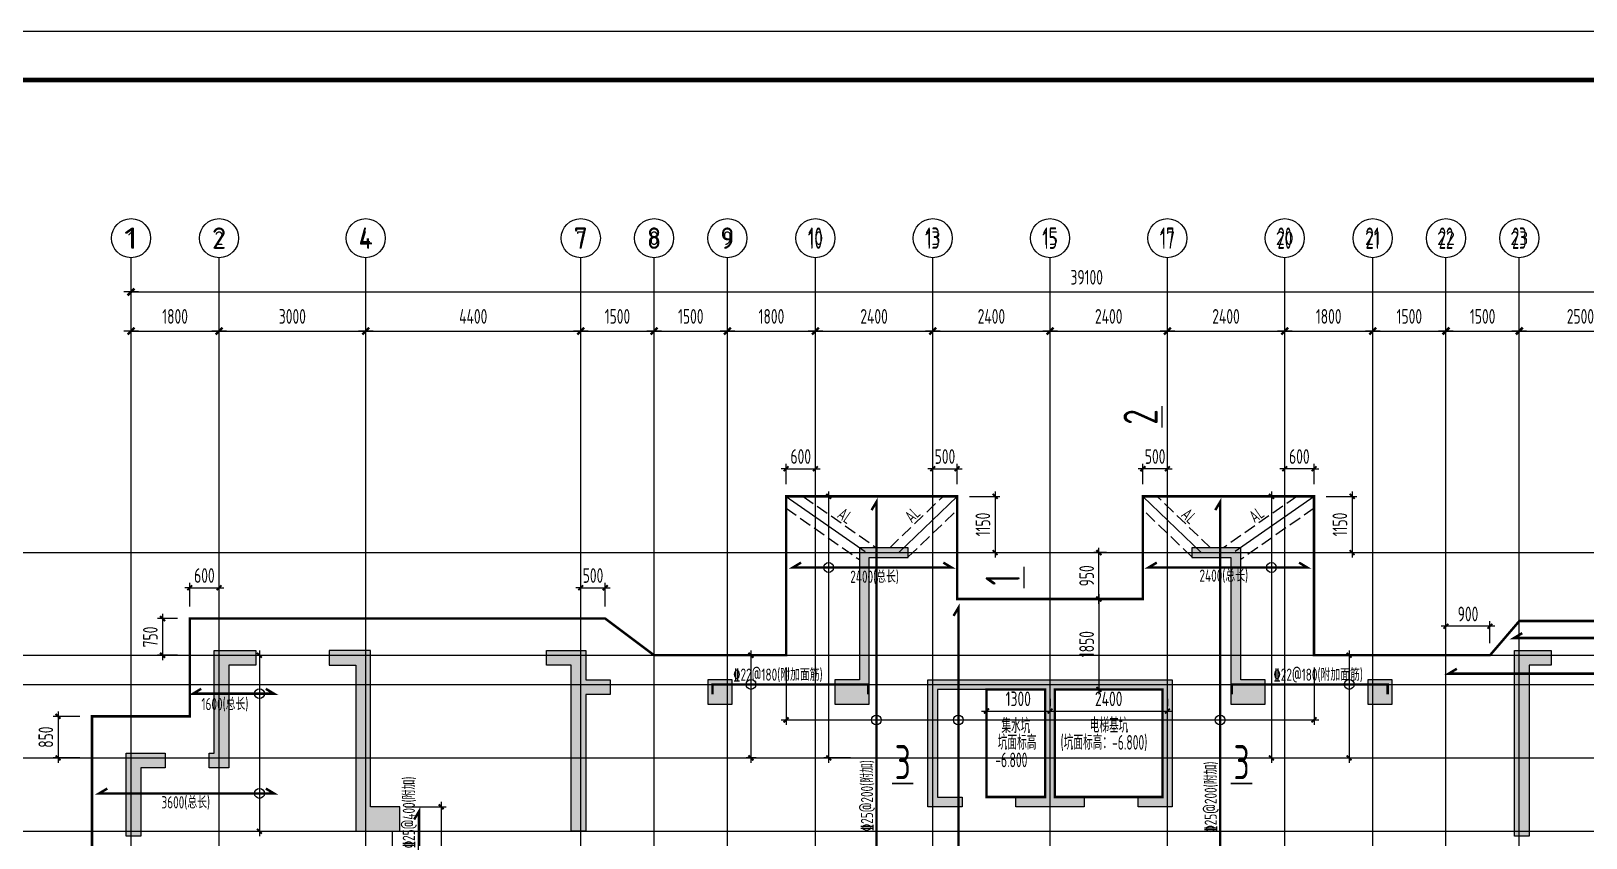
# Model space of a CAD drawing. Extents: x 627893 to 789462, y -407363 to 145317.
# Drawn here: x 666869 to 698676, y -129402 to -112901 of the extents above; entities that cross this region are included whole.
import ezdxf
from ezdxf.enums import TextEntityAlignment as Align

# ---------------------------------------------------------------- set-up
doc = ezdxf.new("R2010")
doc.units = 0
doc.header["$LTSCALE"] = 100
doc.linetypes.add('2', pattern=[18.5, 12, -3, 0.5, -3])
doc.linetypes.add('DASH', pattern=[0.35, 0.25, -0.1])
doc.layers.get('0').update_dxf_attribs({"linetype": 'CONTINUOUS'})
doc.layers.get('Defpoints').update_dxf_attribs({"linetype": 'CONTINUOUS'})
for name, color, linetype in [('1508', 2, 'CONTINUOUS'), ('AXIS', 3, 'CONTINUOUS'), ('AXIS_TEXT', 7, 'CONTINUOUS'), ('DIM', 3, 'CONTINUOUS'), ('dote', 253, 'CONTINUOUS'), ('HATCH', 254, 'CONTINUOUS'), ('TEXT', 2, 'CONTINUOUS'), ('THIN', 7, 'CONTINUOUS'), ('tk', 7, 'CONTINUOUS'), ('z桩', 240, '2'), ('底板钢筋2', 30, 'CONTINUOUS'), ('支座钢筋标注', 173, 'CONTINUOUS'), ('板底钢筋', 24, 'CONTINUOUS'), ('砼墙', 3, 'CONTINUOUS')]:
    doc.layers.add(name, color=color, linetype=linetype)
doc.styles.add('_TCH_AXIS', font='tssdeng.shx', dxfattribs={"width": 0.7, "bigfont": 'tssdchn.shx'})
doc.styles.add('CADReader_TextStyle', font='tssdeng.shx', dxfattribs={"height": 0.2, "bigfont": 'gbcbig.shx'})
doc.styles.add('COMPLEX', font='tssdeng.shx', dxfattribs={"width": 0.7, "bigfont": 'tssdchn.shx'})
doc.styles.add('dim_font', font='tssdeng.shx', dxfattribs={"width": 0.7, "bigfont": 'tssdchn.shx'})
doc.styles.add('HZTXT', font='tssdeng.shx', dxfattribs={"width": 0.7, "bigfont": 'tssdchn.shx'})
doc.styles.get("Standard").update_dxf_attribs({"font": 'tssdeng.shx', "width": 0.7, "bigfont": 'tssdchn.shx'})
doc.styles.add('TSSD_Dimension', font='Tssdeng.shx', dxfattribs={"width": 0.7, "bigfont": 'tssdchn.shx'})
doc.dimstyles.new('DIMN', dxfattribs={"dimtxt": 300, "dimasz": 1, "dimexe": 250, "dimexo": 300, "dimgap": 150, "dimtad": 1, "dimdec": 0, "dimzin": 0, "dimdsep": 46, "dimtxsty": 'dim_font', "dimblk": '_DIMX', "dimcen": 0.09, "dimclrt": 7, "dimadec": 0, "dimazin": 0, "dimtfac": 1, "dimtdec": 0, "dimtix": 1, "dimtmove": 2, "dimatfit": 3, "dimldrblk": '_DIMX', "dimfxl": 250, "dimtolj": 1, "dimtzin": 0, "dimarcsym": 0})
doc.dimstyles.new('TSSD_100_100', dxfattribs={"dimtxt": 300, "dimasz": 100, "dimexe": 100, "dimexo": 250, "dimgap": 100, "dimtad": 1, "dimdec": 0, "dimzin": 0, "dimdsep": 46, "dimtxsty": 'TSSD_Dimension', "dimblk": 'ARCHTICK', "dimcen": 0, "dimdle": 100, "dimclrt": 7, "dimadec": 0, "dimazin": 0, "dimtfac": 1, "dimtdec": 0, "dimtix": 1, "dimtmove": 2, "dimatfit": 3, "dimfxl": 1, "dimtolj": 1, "dimtzin": 0, "dimarcsym": 0})

# ---------------------------------------------------------------- blocks, each defined once
blk = doc.blocks.new('_DIMX')
blk.add_line((-150, 0), (150, 0))
at = {"const_width": 50}
blk.add_lwpolyline([(-70, -70), (70, 70)], dxfattribs=at)
blk = doc.blocks.new('_ArchTick')
at = {"color": 0, "linetype": 'ByBlock', "const_width": 0.4}
blk.add_lwpolyline([(-0.5, -0.5), (0.5, 0.5)], dxfattribs=at)
blk = doc.blocks.new('*D442')
at = {"layer": 'Defpoints', "color": 0}
for p in [(671027, -125667), (671027, -129267), (671541, -129267)]:
    blk.add_point(p, dxfattribs=at)
at = {"layer": '底板钢筋2', "color": 0, "lineweight": -2}
for p, q in [((671541, -125567), (671541, -129367)), ((671277, -125667), (671641, -125667)), ((671277, -129267), (671641, -129267))]:
    blk.add_line(p, q, dxfattribs=at)
at = {"layer": '底板钢筋2', "color": 0, "lineweight": -2, "xscale": 100, "yscale": 100, "zscale": 100}
for p, rotation in [((671541, -125667), 90), ((671541, -129267), 270)]:
    blk.add_blockref('_ArchTick', p, dxfattribs=dict(at, rotation=rotation))
blk = doc.blocks.new('*D443')
at = {"layer": 'Defpoints', "color": 0}
for p in [(674278, -128767), (674278, -130767), (675258, -130767)]:
    blk.add_point(p, dxfattribs=at)
at = {"layer": '底板钢筋2', "color": 0, "lineweight": -2}
for p, q in [((674528, -128767), (675358, -128767)), ((675258, -128667), (675258, -130867)), ((674528, -130767), (675358, -130767))]:
    blk.add_line(p, q, dxfattribs=at)
at = {"layer": '底板钢筋2', "color": 0, "lineweight": -2, "xscale": 100, "yscale": 100, "zscale": 100}
for p, rotation in [((675258, -128767), 90), ((675258, -130767), 270)]:
    blk.add_blockref('_ArchTick', p, dxfattribs=dict(at, rotation=rotation))
blk = doc.blocks.new('*D444')
at = {"layer": 'Defpoints', "color": 0}
for p in [(690497, -122417), (690497, -127767), (692243, -127767)]:
    blk.add_point(p, dxfattribs=at)
at = {"layer": '底板钢筋2', "color": 0, "lineweight": -2}
for p, q in [((690747, -122417), (692343, -122417)), ((692243, -122317), (692243, -127867)), ((690747, -127767), (692343, -127767))]:
    blk.add_line(p, q, dxfattribs=at)
at = {"layer": '底板钢筋2', "color": 0, "lineweight": -2, "xscale": 100, "yscale": 100, "zscale": 100}
for p, rotation in [((692243, -122417), 90), ((692243, -127767), 270)]:
    blk.add_blockref('_ArchTick', p, dxfattribs=dict(at, rotation=rotation))
blk = doc.blocks.new('*D451')
at = {"layer": 'Defpoints', "color": 0}
for p in [(683883, -122417), (683185, -127767), (683883, -127767)]:
    blk.add_point(p, dxfattribs=at)
at = {"layer": '底板钢筋2', "color": 0, "lineweight": -2}
for p, q in [((683633, -122417), (683085, -122417)), ((683185, -122317), (683185, -127867)), ((683633, -127767), (683085, -127767))]:
    blk.add_line(p, q, dxfattribs=at)
at = {"layer": '底板钢筋2', "color": 0, "lineweight": -2, "xscale": 100, "yscale": 100, "zscale": 100}
for p, rotation in [((683185, -122417), 90), ((683185, -127767), 270)]:
    blk.add_blockref('_ArchTick', p, dxfattribs=dict(at, rotation=rotation))
blk = doc.blocks.new('*D452')
at = {"layer": 'Defpoints', "color": 0}
for p in [(682314, -125667), (693114, -125667), (693114, -126989)]:
    blk.add_point(p, dxfattribs=at)
at = {"layer": '底板钢筋2', "color": 0, "lineweight": -2}
for p, q in [((682314, -125917), (682314, -127089)), ((693114, -125917), (693114, -127089)), ((682214, -126989), (693214, -126989))]:
    blk.add_line(p, q, dxfattribs=at)
at = {"layer": '底板钢筋2', "color": 0, "lineweight": -2, "xscale": 100, "yscale": 100, "zscale": 100, "rotation": 180}
blk.add_blockref('_ArchTick', (682314, -126989), dxfattribs=at)
at = {"layer": '底板钢筋2', "color": 0, "lineweight": -2, "xscale": 100, "yscale": 100, "zscale": 100}
blk.add_blockref('_ArchTick', (693114, -126989), dxfattribs=at)
blk = doc.blocks.new('*D464')
at = {"layer": '1508', "color": 0, "lineweight": -2}
for p, q in [((667420, -126817), (667420, -127867)), ((667864, -126917), (667320, -126917)), ((667864, -127767), (667320, -127767))]:
    blk.add_line(p, q, dxfattribs=at)
at = {"layer": 'Defpoints', "color": 0}
for p in [(668114, -126917), (667420, -127767), (668114, -127767)]:
    blk.add_point(p, dxfattribs=at)
at = {"layer": '1508', "color": 0, "lineweight": -2, "xscale": 100, "yscale": 100, "zscale": 100}
for p, rotation in [((667420, -126917), 90), ((667420, -127767), 270)]:
    blk.add_blockref('_ArchTick', p, dxfattribs=dict(at, rotation=rotation))
at = {"layer": '1508', "color": 7, "insert": (667170, -127342), "char_height": 300, "attachment_point": 5, "rotation": 90, "style": 'TSSD_Dimension'}
blk.add_mtext('\\A1;850', dxfattribs=at)
blk = doc.blocks.new('*D465')
at = {"layer": '1508', "color": 0, "lineweight": -2}
for p, q in [((670114, -124286), (670014, -124286)), ((670114, -124667), (670114, -124186)), ((670114, -124286), (670714, -124286)), ((670714, -124667), (670714, -124186)), ((670714, -124286), (670814, -124286))]:
    blk.add_line(p, q, dxfattribs=at)
at = {"layer": 'Defpoints', "color": 0}
for p in [(670714, -124286), (670114, -124917), (670714, -124917)]:
    blk.add_point(p, dxfattribs=at)
at = {"layer": '1508', "color": 0, "lineweight": -2, "xscale": 100, "yscale": 100, "zscale": 100}
blk.add_blockref('_ArchTick', (670114, -124286), dxfattribs=at)
at = {"layer": '1508', "color": 0, "lineweight": -2, "xscale": 100, "yscale": 100, "zscale": 100, "rotation": 180}
blk.add_blockref('_ArchTick', (670714, -124286), dxfattribs=at)
at = {"layer": '1508', "color": 7, "insert": (670414, -124036), "char_height": 300, "attachment_point": 5, "style": 'TSSD_Dimension'}
blk.add_mtext('\\A1;600', dxfattribs=at)
blk = doc.blocks.new('*D466')
at = {"layer": '1508', "color": 0, "lineweight": -2}
for p, q in [((669864, -124917), (669458, -124917)), ((669558, -124817), (669558, -125767)), ((669864, -125667), (669458, -125667))]:
    blk.add_line(p, q, dxfattribs=at)
at = {"layer": 'Defpoints', "color": 0}
for p in [(670114, -124917), (669558, -125667), (670114, -125667)]:
    blk.add_point(p, dxfattribs=at)
at = {"layer": '1508', "color": 0, "lineweight": -2, "xscale": 100, "yscale": 100, "zscale": 100}
for p, rotation in [((669558, -124917), 90), ((669558, -125667), 270)]:
    blk.add_blockref('_ArchTick', p, dxfattribs=dict(at, rotation=rotation))
at = {"layer": '1508', "color": 7, "insert": (669308, -125292), "char_height": 300, "attachment_point": 5, "rotation": 90, "style": 'TSSD_Dimension'}
blk.add_mtext('\\A1;750', dxfattribs=at)
blk = doc.blocks.new('*D467')
at = {"layer": '1508', "color": 0, "lineweight": -2}
for p, q in [((678114, -124286), (678014, -124286)), ((678114, -124667), (678114, -124186)), ((678114, -124286), (678614, -124286)), ((678614, -124667), (678614, -124186)), ((678614, -124286), (678714, -124286))]:
    blk.add_line(p, q, dxfattribs=at)
at = {"layer": 'Defpoints', "color": 0}
for p in [(678614, -124286), (678114, -124917), (678614, -124917)]:
    blk.add_point(p, dxfattribs=at)
at = {"layer": '1508', "color": 0, "lineweight": -2, "xscale": 100, "yscale": 100, "zscale": 100}
blk.add_blockref('_ArchTick', (678114, -124286), dxfattribs=at)
at = {"layer": '1508', "color": 0, "lineweight": -2, "xscale": 100, "yscale": 100, "zscale": 100, "rotation": 180}
blk.add_blockref('_ArchTick', (678614, -124286), dxfattribs=at)
at = {"layer": '1508', "color": 7, "insert": (678364, -124036), "char_height": 300, "attachment_point": 5, "style": 'TSSD_Dimension'}
blk.add_mtext('\\A1;500', dxfattribs=at)
blk = doc.blocks.new('*D468')
at = {"layer": '1508', "color": 0, "lineweight": -2}
for p, q in [((682314, -122167), (682314, -121752)), ((682914, -122167), (682914, -121752)), ((682314, -121852), (682214, -121852)), ((682314, -121852), (682914, -121852)), ((682914, -121852), (683014, -121852))]:
    blk.add_line(p, q, dxfattribs=at)
at = {"layer": 'Defpoints', "color": 0}
for p in [(682914, -121852), (682314, -122417), (682914, -122417)]:
    blk.add_point(p, dxfattribs=at)
at = {"layer": '1508', "color": 0, "lineweight": -2, "xscale": 100, "yscale": 100, "zscale": 100}
blk.add_blockref('_ArchTick', (682314, -121852), dxfattribs=at)
at = {"layer": '1508', "color": 0, "lineweight": -2, "xscale": 100, "yscale": 100, "zscale": 100, "rotation": 180}
blk.add_blockref('_ArchTick', (682914, -121852), dxfattribs=at)
at = {"layer": '1508', "color": 7, "insert": (682614, -121602), "char_height": 300, "attachment_point": 5, "style": 'TSSD_Dimension'}
blk.add_mtext('\\A1;600', dxfattribs=at)
blk = doc.blocks.new('*D469')
at = {"layer": '1508', "color": 0, "lineweight": -2}
for p, q in [((685314, -122167), (685314, -121752)), ((685814, -122167), (685814, -121752)), ((685314, -121852), (685214, -121852)), ((685314, -121852), (685814, -121852)), ((685814, -121852), (685914, -121852))]:
    blk.add_line(p, q, dxfattribs=at)
at = {"layer": 'Defpoints', "color": 0}
for p in [(685814, -121852), (685314, -122417), (685814, -122417)]:
    blk.add_point(p, dxfattribs=at)
at = {"layer": '1508', "color": 0, "lineweight": -2, "xscale": 100, "yscale": 100, "zscale": 100}
blk.add_blockref('_ArchTick', (685314, -121852), dxfattribs=at)
at = {"layer": '1508', "color": 0, "lineweight": -2, "xscale": 100, "yscale": 100, "zscale": 100, "rotation": 180}
blk.add_blockref('_ArchTick', (685814, -121852), dxfattribs=at)
at = {"layer": '1508', "color": 7, "insert": (685564, -121602), "char_height": 300, "attachment_point": 5, "style": 'TSSD_Dimension'}
blk.add_mtext('\\A1;500', dxfattribs=at)
blk = doc.blocks.new('*D470')
at = {"layer": '1508', "color": 0, "lineweight": -2}
for p, q in [((692514, -122167), (692514, -121752)), ((693114, -122167), (693114, -121752)), ((692514, -121852), (692414, -121852)), ((693114, -121852), (692514, -121852)), ((693114, -121852), (693214, -121852))]:
    blk.add_line(p, q, dxfattribs=at)
at = {"layer": 'Defpoints', "color": 0}
for p in [(692514, -121852), (692514, -122417), (693114, -122417)]:
    blk.add_point(p, dxfattribs=at)
at = {"layer": '1508', "color": 0, "lineweight": -2, "xscale": 100, "yscale": 100, "zscale": 100}
blk.add_blockref('_ArchTick', (692514, -121852), dxfattribs=at)
at = {"layer": '1508', "color": 0, "lineweight": -2, "xscale": 100, "yscale": 100, "zscale": 100, "rotation": 180}
blk.add_blockref('_ArchTick', (693114, -121852), dxfattribs=at)
at = {"layer": '1508', "color": 7, "insert": (692814, -121602), "char_height": 300, "attachment_point": 5, "style": 'TSSD_Dimension'}
blk.add_mtext('\\A1;600', dxfattribs=at)
blk = doc.blocks.new('*D471')
at = {"layer": '1508', "color": 0, "lineweight": -2}
for p, q in [((689614, -122167), (689614, -121752)), ((690114, -122167), (690114, -121752)), ((689614, -121852), (689514, -121852)), ((690114, -121852), (689614, -121852)), ((690114, -121852), (690214, -121852))]:
    blk.add_line(p, q, dxfattribs=at)
at = {"layer": 'Defpoints', "color": 0}
for p in [(689614, -121852), (689614, -122417), (690114, -122417)]:
    blk.add_point(p, dxfattribs=at)
at = {"layer": '1508', "color": 0, "lineweight": -2, "xscale": 100, "yscale": 100, "zscale": 100}
blk.add_blockref('_ArchTick', (689614, -121852), dxfattribs=at)
at = {"layer": '1508', "color": 0, "lineweight": -2, "xscale": 100, "yscale": 100, "zscale": 100, "rotation": 180}
blk.add_blockref('_ArchTick', (690114, -121852), dxfattribs=at)
at = {"layer": '1508', "color": 7, "insert": (689864, -121602), "char_height": 300, "attachment_point": 5, "style": 'TSSD_Dimension'}
blk.add_mtext('\\A1;500', dxfattribs=at)
blk = doc.blocks.new('*D472')
at = {"layer": '1508', "color": 0, "lineweight": -2}
for p, q in [((688579, -124515), (688613, -124515)), ((688713, -124415), (688713, -126465)), ((688579, -126365), (688613, -126365))]:
    blk.add_line(p, q, dxfattribs=at)
at = {"layer": 'Defpoints', "color": 0}
for p in [(688829, -124515), (688713, -126365), (688829, -126365)]:
    blk.add_point(p, dxfattribs=at)
at = {"layer": '1508', "color": 0, "lineweight": -2, "xscale": 100, "yscale": 100, "zscale": 100}
for p, rotation in [((688713, -124515), 90), ((688713, -126365), 270)]:
    blk.add_blockref('_ArchTick', p, dxfattribs=dict(at, rotation=rotation))
at = {"layer": '1508', "color": 7, "insert": (688463, -125440), "char_height": 300, "attachment_point": 5, "rotation": 90, "style": 'TSSD_Dimension'}
blk.add_mtext('\\A1;1850', dxfattribs=at)
blk = doc.blocks.new('*D473')
at = {"layer": '1508', "color": 0, "lineweight": -2}
for p, q in [((686064, -122417), (686690, -122417)), ((686590, -122317), (686590, -123667)), ((686064, -123567), (686690, -123567))]:
    blk.add_line(p, q, dxfattribs=at)
at = {"layer": 'Defpoints', "color": 0}
for p in [(685814, -122417), (685814, -123567), (686590, -123567)]:
    blk.add_point(p, dxfattribs=at)
at = {"layer": '1508', "color": 0, "lineweight": -2, "xscale": 100, "yscale": 100, "zscale": 100}
for p, rotation in [((686590, -122417), 90), ((686590, -123567), 270)]:
    blk.add_blockref('_ArchTick', p, dxfattribs=dict(at, rotation=rotation))
at = {"layer": '1508', "color": 7, "insert": (686340, -122992), "char_height": 300, "attachment_point": 5, "rotation": 90, "style": 'TSSD_Dimension'}
blk.add_mtext('\\A1;1150', dxfattribs=at)
blk = doc.blocks.new('*D474')
at = {"layer": '1508', "color": 0, "lineweight": -2}
for p, q in [((693364, -122417), (693993, -122417)), ((693893, -122317), (693893, -123667)), ((693364, -123567), (693993, -123567))]:
    blk.add_line(p, q, dxfattribs=at)
at = {"layer": 'Defpoints', "color": 0}
for p in [(693114, -122417), (693114, -123567), (693893, -123567)]:
    blk.add_point(p, dxfattribs=at)
at = {"layer": '1508', "color": 0, "lineweight": -2, "xscale": 100, "yscale": 100, "zscale": 100}
for p, rotation in [((693893, -122417), 90), ((693893, -123567), 270)]:
    blk.add_blockref('_ArchTick', p, dxfattribs=dict(at, rotation=rotation))
at = {"layer": '1508', "color": 7, "insert": (693643, -122992), "char_height": 300, "attachment_point": 5, "rotation": 90, "style": 'TSSD_Dimension'}
blk.add_mtext('\\A1;1150', dxfattribs=at)
blk = doc.blocks.new('*D475')
at = {"layer": '1508', "color": 0, "lineweight": -2}
for p, q in [((695814, -125417), (695814, -124973)), ((696714, -125417), (696714, -124973)), ((696814, -125073), (695714, -125073))]:
    blk.add_line(p, q, dxfattribs=at)
at = {"layer": 'Defpoints', "color": 0}
for p in [(695814, -125073), (695814, -125667), (696714, -125667)]:
    blk.add_point(p, dxfattribs=at)
at = {"layer": '1508', "color": 0, "lineweight": -2, "xscale": 100, "yscale": 100, "zscale": 100, "rotation": 180}
blk.add_blockref('_ArchTick', (695814, -125073), dxfattribs=at)
at = {"layer": '1508', "color": 0, "lineweight": -2, "xscale": 100, "yscale": 100, "zscale": 100}
blk.add_blockref('_ArchTick', (696714, -125073), dxfattribs=at)
at = {"layer": '1508', "color": 7, "insert": (696264, -124823), "char_height": 300, "attachment_point": 5, "style": 'TSSD_Dimension'}
blk.add_mtext('\\A1;900', dxfattribs=at)
blk = doc.blocks.new('*D503')
at = {"layer": '1508', "color": 0, "lineweight": -2}
for p, q in [((688866, -123567), (688613, -123567)), ((688713, -124617), (688713, -123467)), ((688866, -124517), (688613, -124517))]:
    blk.add_line(p, q, dxfattribs=at)
at = {"layer": 'Defpoints', "color": 0}
for p in [(688713, -123567), (689116, -123567), (689116, -124517)]:
    blk.add_point(p, dxfattribs=at)
at = {"layer": '1508', "color": 0, "lineweight": -2, "xscale": 100, "yscale": 100, "zscale": 100}
for p, rotation in [((688713, -123567), 90), ((688713, -124517), 270)]:
    blk.add_blockref('_ArchTick', p, dxfattribs=dict(at, rotation=rotation))
at = {"layer": '1508', "color": 7, "insert": (688463, -124042), "char_height": 300, "attachment_point": 5, "rotation": 90, "style": 'TSSD_Dimension'}
blk.add_mtext('\\A1;950', dxfattribs=at)
blk = doc.blocks.new('*D537')
at = {"layer": 'Defpoints', "color": 0}
for p in [(686414, -126808), (687714, -126808), (687714, -126808)]:
    blk.add_point(p, dxfattribs=at)
at = {"layer": 'DIM', "color": 0, "lineweight": -2}
for p, q in [((686414, -126558), (686414, -126708)), ((687714, -126558), (687714, -126708)), ((686314, -126808), (687814, -126808))]:
    blk.add_line(p, q, dxfattribs=at)
at = {"layer": 'DIM', "color": 0, "lineweight": -2, "xscale": 100, "yscale": 100, "zscale": 100, "rotation": 180}
blk.add_blockref('_ArchTick', (686414, -126808), dxfattribs=at)
at = {"layer": 'DIM', "color": 0, "lineweight": -2, "xscale": 100, "yscale": 100, "zscale": 100}
blk.add_blockref('_ArchTick', (687714, -126808), dxfattribs=at)
at = {"layer": 'DIM', "color": 7, "insert": (687064, -126558), "char_height": 300, "attachment_point": 5, "style": 'TSSD_Dimension'}
blk.add_mtext('\\A1;1300', dxfattribs=at)
blk = doc.blocks.new('*D538')
at = {"layer": 'Defpoints', "color": 0}
for p in [(687714, -126808), (690114, -126808), (690114, -126808)]:
    blk.add_point(p, dxfattribs=at)
at = {"layer": 'DIM', "color": 0, "lineweight": -2}
for p, q in [((687714, -126558), (687714, -126708)), ((690114, -126558), (690114, -126708)), ((687614, -126808), (690214, -126808))]:
    blk.add_line(p, q, dxfattribs=at)
at = {"layer": 'DIM', "color": 0, "lineweight": -2, "xscale": 100, "yscale": 100, "zscale": 100, "rotation": 180}
blk.add_blockref('_ArchTick', (687714, -126808), dxfattribs=at)
at = {"layer": 'DIM', "color": 0, "lineweight": -2, "xscale": 100, "yscale": 100, "zscale": 100}
blk.add_blockref('_ArchTick', (690114, -126808), dxfattribs=at)
at = {"layer": 'DIM', "color": 7, "insert": (688914, -126558), "char_height": 300, "attachment_point": 5, "style": 'TSSD_Dimension'}
blk.add_mtext('\\A1;2400', dxfattribs=at)
blk = doc.blocks.new('*D539')
at = {"layer": 'Defpoints', "color": 0}
for p in [(693477, -125667), (693477, -127767), (693833, -127767)]:
    blk.add_point(p, dxfattribs=at)
at = {"layer": '底板钢筋2', "color": 0, "lineweight": -2}
for p, q in [((693833, -125567), (693833, -127867)), ((693727, -125667), (693933, -125667)), ((693727, -127767), (693933, -127767))]:
    blk.add_line(p, q, dxfattribs=at)
at = {"layer": '底板钢筋2', "color": 0, "lineweight": -2, "xscale": 100, "yscale": 100, "zscale": 100}
for p, rotation in [((693833, -125667), 90), ((693833, -127767), 270)]:
    blk.add_blockref('_ArchTick', p, dxfattribs=dict(at, rotation=rotation))
blk = doc.blocks.new('*D540')
at = {"layer": 'Defpoints', "color": 0}
for p in [(681951, -125667), (681595, -127767), (681951, -127767)]:
    blk.add_point(p, dxfattribs=at)
at = {"layer": '底板钢筋2', "color": 0, "lineweight": -2}
for p, q in [((681595, -125567), (681595, -127867)), ((681701, -125667), (681495, -125667)), ((681701, -127767), (681495, -127767))]:
    blk.add_line(p, q, dxfattribs=at)
at = {"layer": '底板钢筋2', "color": 0, "lineweight": -2, "xscale": 100, "yscale": 100, "zscale": 100}
for p, rotation in [((681595, -125667), 90), ((681595, -127767), 270)]:
    blk.add_blockref('_ArchTick', p, dxfattribs=dict(at, rotation=rotation))
blk = doc.blocks.new('_AXISO')
blk.add_circle((0, 0), 0.5)
at = {"layer": 'AXIS_TEXT', "style": 'COMPLEX', "width": 1.041667}
blk.add_attdef('A', text='', height=0.56, dxfattribs=at).set_placement((-0.25, -0.28), (0.25, -0.28), align=Align.FIT)

msp = doc.modelspace()

# ---------------------------------------------------------------- hatches: boundary and pattern name
at = {"layer": 'HATCH'}
for points in [[(684814.1, -123467), (683814.1, -123467), (683814.1, -126167), (683314.1, -126167), (683314.1, -126667), (684014.1, -126667), (684014.1, -123667), (684814.1, -123667)], [(690614.1, -123667), (691414.1, -123667), (691414.1, -126667), (692114.1, -126667), (692114.1, -126167), (691614.1, -126167), (691614.1, -123467), (690614.1, -123467)], [(671464.1, -125867), (670914.1, -125867), (670914.1, -127967), (670514.1, -127967), (670514.1, -127667), (670614.1, -127667), (670614.1, -125567), (671464.1, -125567)], [(672964.1, -125867), (673514.1, -125867), (673514.1, -129267), (674414.1, -129267), (674414.1, -128767), (673814.1, -128767), (673814.1, -125567), (672964.1, -125567)], [(677914.1, -125867), (677414.1, -125867), (677414.1, -125567), (678214.1, -125567), (678214.1, -126167), (678714.1, -126167), (678714.1, -126467), (678214.1, -126467), (678214.1, -129267), (677914.1, -129267)], [(697214.1, -129367), (697214.1, -125566.8), (697964.1, -125566.8), (697964.1, -125866.8), (697514.1, -125866.8), (697514.1, -129367)], [(681214.1, -126167), (680714.1, -126167), (680714.1, -126667), (681214.1, -126667)], [(687614.1, -128567), (687614.1, -126367), (685414.1, -126367), (685414.1, -128567), (685914.1, -128567), (685914.1, -128767), (685214.1, -128767), (685214.1, -126167), (690214.1, -126167), (690214.1, -128767), (689514.1, -128767), (689514.1, -128567), (690014.1, -128567), (690014.1, -126367), (687814.1, -126367), (687814.1, -128567), (688414.2, -128567), (688414.2, -128767), (687014, -128767), (687014, -128567)], [(694714.1, -126167), (694214.1, -126167), (694214.1, -126667), (694714.1, -126667)], [(669114.1, -127967), (669114.1, -129367), (668814.1, -129367), (668814.1, -127667), (669614.1, -127667), (669614.1, -127967)]]:
    msp.add_hatch(color=256, dxfattribs=at).paths.add_polyline_path(points)

# ---------------------------------------------------------------- linework, layer by layer
at = {"const_width": 30}
for points in [[(690002.9, -120568), (690002.9, -121009.1)], [(687181.2, -123853.9), (687181.2, -124295)], [(684919.8, -128290.1), (684478.6, -128290.1)], [(691852.5, -128290.1), (691411.4, -128290.1)]]:
    msp.add_lwpolyline(points, dxfattribs=at)
at = {"layer": '1508', "const_width": 50, "elevation": 0}
msp.add_lwpolyline([(668114.1, -135117), (668114.1, -126917), (670114.1, -126917), (670114.1, -124917), (678614.1, -124917), (679614.1, -125667), (682314.1, -125667), (682314.1, -122417), (685814.1, -122417), (685814.1, -124515.7), (689614.2, -124515.7), (689614.2, -122417), (693114.1, -122417), (693114.1, -125667), (696714.1, -125667), (697314.1, -124966.8), (700614.5, -124966.8)], dxfattribs=at)
at = {"layer": 'AXIS'}
for p, q in [((668914.1, -119878.7), (668914.1, -117536.2)), ((670714.1, -119878.7), (670714.1, -117536.2)), ((673714.1, -119878.7), (673714.1, -117536.2)), ((678114.1, -119878.7), (678114.1, -117536.2)), ((679614.1, -119878.7), (679614.1, -117536.2)), ((681114.1, -119878.7), (681114.1, -117536.2)), ((682914.1, -119878.7), (682914.1, -117536.2)), ((685314.1, -119878.7), (685314.1, -117536.2)), ((687714.1, -119878.7), (687714.1, -117536.2)), ((690114.1, -119878.7), (690114.1, -117536.2)), ((692514.1, -119878.7), (692514.1, -117536.2)), ((694314.1, -119878.7), (694314.1, -117536.2)), ((695814.1, -119878.7), (695814.1, -117536.2)), ((697314.1, -119878.7), (697314.1, -117536.2))]:
    msp.add_line(p, q, dxfattribs=at)
at = {"layer": 'AXIS', "linetype": 'Continuous'}
for centre in [(668914.1, -117136.2), (670714.1, -117136.2), (673714.1, -117136.2), (678114.1, -117136.2), (679614.1, -117136.2), (681114.1, -117136.2), (682914.1, -117136.2), (685314.1, -117136.2), (687714.1, -117136.2), (690114.1, -117136.2), (692514.1, -117136.2), (694314.1, -117136.2), (695814.1, -117136.2), (697314.1, -117136.2)]:
    msp.add_circle(centre, 400, dxfattribs=at)
at = {"layer": 'dote', "ltscale": 10}
for p, q in [((668914.1, -143172.4), (668914.1, -119653.5)), ((670714.1, -143172.4), (670714.1, -119653.5)), ((673714.1, -143172.4), (673714.1, -119653.5)), ((678114.1, -143172.4), (678114.1, -119653.5)), ((679614.1, -143172.4), (679614.1, -119653.5)), ((681114.1, -143172.4), (681114.1, -119653.5)), ((682914.1, -143172.4), (682914.1, -119653.5)), ((685314.1, -143172.4), (685314.1, -119653.5)), ((687714.1, -143172.4), (687714.1, -119653.5)), ((690114.1, -143172.4), (690114.1, -119653.5)), ((692514.1, -143172.4), (692514.1, -119653.5)), ((694314.1, -143172.4), (694314.1, -119653.5)), ((695814.1, -143172.4), (695814.1, -119653.5)), ((697314.1, -143172.4), (697314.1, -119653.5)), ((682314.1, -122417), (683928.8, -123547.3)), ((684619.6, -123567), (685814.1, -122417)), ((690808.6, -123567), (689614.1, -122417)), ((693114.1, -122417), (691499.4, -123547.3)), ((665333.9, -123567), (711795.4, -123567)), ((665333.9, -125667), (711795.4, -125667)), ((665333.9, -126267), (711795.4, -126267)), ((665333.9, -127767), (711795.4, -127767)), ((665333.9, -129267), (711795.4, -129267)), ((674264.1, -130367, 0), (674264.1, -129267, 0))]:
    msp.add_line(p, q, dxfattribs=at)
at = {"layer": 'THIN', "color": 1, "linetype": 'DASH', "ltscale": 10}
for p, q in [((682662.9, -122417), (684162.9, -123467)), ((684435.1, -123467), (685525.8, -122417)), ((690993.1, -123467), (689902.5, -122417)), ((692765.4, -122417), (691265.4, -123467)), ((682314.1, -122661.1), (683814.1, -123711.1)), ((684814.1, -123657.3), (685814.1, -122694.6)), ((690614.1, -123657.3), (689614.1, -122694.6)), ((693114.1, -122661.1), (691614.1, -123711.1))]:
    msp.add_line(p, q, dxfattribs=at)
at = {"layer": 'tk', "color": 5}
msp.add_lwpolyline([(657905.8, -172301.2), (657905.8, -112901.2), (742005.8, -112901.2), (742005.8, -172301.2)], close=True, dxfattribs=at)
at = {"layer": 'tk', "const_width": 100}
msp.add_lwpolyline([(660405.8, -171301.2), (741005.8, -171301.2), (741005.8, -113901.2), (660405.8, -113901.2)], close=True, dxfattribs=at)
at = {"layer": 'z桩', "const_width": 50, "elevation": 0}
for points in [[(687614.1, -126367), (686414.1, -126367), (686414.1, -128567), (687614.1, -128567)], [(687814.1, -126367), (690014.1, -126367), (690014.1, -128567), (687814.1, -128567)]]:
    msp.add_lwpolyline(points, close=True, dxfattribs=at)
at = {"layer": '底板钢筋2'}
for centre in [(683185.4, -123872.1), (692242.9, -123872.1), (681594.8, -126264.1), (693833.4, -126264.1), (671541.3, -126453), (684161.8, -126989.3), (685839.2, -126989.3), (691193.8, -126989.3), (671541.3, -128493.5)]:
    msp.add_circle(centre, 100, dxfattribs=at)
at = {"layer": '板底钢筋', "color": 3, "const_width": 50}
for points in [[(684061.8, -132300.3), (684161.8, -132467), (684161.8, -122531.8), (684061.8, -122698.4)], [(691093.8, -132300.3), (691193.8, -132467), (691193.8, -122531.8), (691093.8, -122698.4)], [(685739.2, -132300.3), (685839.2, -132467), (685839.2, -124694.9), (685739.2, -124861.6)], [(674704.6, -129026.4), (674804.6, -128859.8), (674804.6, -130684.5), (674704.6, -130517.8)]]:
    msp.add_lwpolyline(points, dxfattribs=at)
at = {"layer": '板底钢筋', "const_width": 50, "elevation": 0}
for points in [[(685530.6, -123772.1), (685697.3, -123872.1), (682453.1, -123872.1), (682619.8, -123772.1)], [(689897.6, -123772.1), (689730.9, -123872.1), (692975.2, -123872.1), (692808.5, -123772.1)], [(697374.2, -125214.2), (697207.5, -125314.2), (700433.3, -125314.2), (700266.6, -125214.2)], [(696035.8, -125943.1), (695869.1, -126043.1), (703370.3, -126043.1), (703203.6, -125943.1)], [(670348.1, -126353), (670181.4, -126453), (671837.2, -126453), (671670.5, -126353)], [(668427.2, -128393.5), (668260.6, -128493.5), (671837.2, -128493.5), (671670.5, -128393.5)]]:
    msp.add_lwpolyline(points, dxfattribs=at)
at = {"layer": '板底钢筋', "color": 3, "const_width": 50, "elevation": 0}
for points in [[(683996.6, -126464.1), (683996.6, -126264.1), (680807.3, -126264.1), (680807.3, -126464.1)], [(691431.6, -126464.1), (691431.6, -126264.1), (694621, -126264.1), (694621, -126464.1)]]:
    msp.add_lwpolyline(points, dxfattribs=at)
at = {"layer": '砼墙', "elevation": 0}
for points in [[(684814.1, -123467), (683814.1, -123467), (683814.1, -126167), (683314.1, -126167), (683314.1, -126667), (684014.1, -126667), (684014.1, -123667), (684814.1, -123667)], [(690614.1, -123667), (691414.1, -123667), (691414.1, -126667), (692114.1, -126667), (692114.1, -126167), (691614.1, -126167), (691614.1, -123467), (690614.1, -123467)], [(671464.1, -125867), (670914.1, -125867), (670914.1, -127967), (670514.1, -127967), (670514.1, -127667), (670614.1, -127667), (670614.1, -125567), (671464.1, -125567)], [(672964.1, -125867), (673514.1, -125867), (673514.1, -129267), (674414.1, -129267), (674414.1, -128767), (673814.1, -128767), (673814.1, -125567), (672964.1, -125567)], [(677914.1, -125867), (677414.1, -125867), (677414.1, -125567), (678214.1, -125567), (678214.1, -126167), (678714.1, -126167), (678714.1, -126467), (678214.1, -126467), (678214.1, -129267), (677914.1, -129267)], [(697214.1, -129367), (697214.1, -125566.8), (697964.1, -125566.8), (697964.1, -125866.8), (697514.1, -125866.8), (697514.1, -129367)], [(681214.1, -126167), (680714.1, -126167), (680714.1, -126667), (681214.1, -126667)], [(687614.1, -128567), (687614.1, -126367), (685414.1, -126367), (685414.1, -128567), (685914.1, -128567), (685914.1, -128767), (685214.1, -128767), (685214.1, -126167), (690214.1, -126167), (690214.1, -128767), (689514.1, -128767), (689514.1, -128567), (690014.1, -128567), (690014.1, -126367), (687814.1, -126367), (687814.1, -128567), (688414.2, -128567), (688414.2, -128767), (687014, -128767), (687014, -128567)], [(694714.1, -126167), (694214.1, -126167), (694214.1, -126667), (694714.1, -126667)], [(669114.1, -127967), (669114.1, -129367), (668814.1, -129367), (668814.1, -127667), (669614.1, -127667), (669614.1, -127967)]]:
    msp.add_lwpolyline(points, close=True, dxfattribs=at)

# ---------------------------------------------------------------- block references
at = {"layer": 'AXIS'}
ref = msp.add_blockref('_AXISO', (668914.1, -117136.2), dxfattribs=dict(at, xscale=800, yscale=800, zscale=800))
ref.add_attrib('A', '1', dxfattribs={"layer": 'AXIS_TEXT', "height": 438.4, "style": '_TCH_AXIS', "width": 2.8}).set_placement((668768, -117355.4), (669060.2, -117355.4), align=Align.FIT)
ref = msp.add_blockref('_AXISO', (670714.1, -117136.2), dxfattribs=dict(at, xscale=800, yscale=800, zscale=800))
ref.add_attrib('A', '2', dxfattribs={"layer": 'AXIS_TEXT', "height": 438.4, "style": '_TCH_AXIS'}).set_placement((670568, -117355.4), (670860.2, -117355.4), align=Align.FIT)
ref = msp.add_blockref('_AXISO', (673714.1, -117136.2), dxfattribs=dict(at, xscale=800, yscale=800, zscale=800))
ref.add_attrib('A', '4', dxfattribs={"layer": 'AXIS_TEXT', "height": 438.4, "style": '_TCH_AXIS', "width": 0.933333}).set_placement((673568, -117355.4), (673860.2, -117355.4), align=Align.FIT)
ref = msp.add_blockref('_AXISO', (678114.1, -117136.2), dxfattribs=dict(at, xscale=800, yscale=800, zscale=800))
ref.add_attrib('A', '7', dxfattribs={"layer": 'AXIS_TEXT', "height": 438.4, "style": '_TCH_AXIS'}).set_placement((677968, -117355.4), (678260.2, -117355.4), align=Align.FIT)
ref = msp.add_blockref('_AXISO', (679614.1, -117136.2), dxfattribs=dict(at, xscale=800, yscale=800, zscale=800))
ref.add_attrib('A', '8', dxfattribs={"layer": 'AXIS_TEXT', "height": 438.4, "style": '_TCH_AXIS'}).set_placement((679468, -117355.4), (679760.2, -117355.4), align=Align.FIT)
ref = msp.add_blockref('_AXISO', (681114.1, -117136.2), dxfattribs=dict(at, xscale=800, yscale=800, zscale=800))
ref.add_attrib('A', '9', dxfattribs={"layer": 'AXIS_TEXT', "height": 438.4, "style": '_TCH_AXIS', "width": 1.076923}).set_placement((680968, -117355.4), (681260.2, -117355.4), align=Align.FIT)
ref = msp.add_blockref('_AXISO', (682914.1, -117136.2), dxfattribs=dict(at, xscale=800, yscale=800, zscale=800))
ref.add_attrib('A', '10', dxfattribs={"layer": 'AXIS_TEXT', "height": 438.39, "style": '_TCH_AXIS', "width": 0.466667}).set_placement((682768, -117355.4), (683060.2, -117355.4), align=Align.FIT)
ref = msp.add_blockref('_AXISO', (685314.1, -117136.2), dxfattribs=dict(at, xscale=800, yscale=800, zscale=800))
ref.add_attrib('A', '13', dxfattribs={"layer": 'AXIS_TEXT', "height": 438.39, "style": '_TCH_AXIS', "width": 0.466667}).set_placement((685168, -117355.4), (685460.2, -117355.4), align=Align.FIT)
ref = msp.add_blockref('_AXISO', (687714.1, -117136.2), dxfattribs=dict(at, xscale=800, yscale=800, zscale=800))
ref.add_attrib('A', '15', dxfattribs={"layer": 'AXIS_TEXT', "height": 438.39, "style": '_TCH_AXIS', "width": 0.466667}).set_placement((687568, -117355.4), (687860.2, -117355.4), align=Align.FIT)
ref = msp.add_blockref('_AXISO', (690114.1, -117136.2), dxfattribs=dict(at, xscale=800, yscale=800, zscale=800))
ref.add_attrib('A', '17', dxfattribs={"layer": 'AXIS_TEXT', "height": 438.39, "style": '_TCH_AXIS', "width": 0.466667}).set_placement((689968, -117355.4), (690260.2, -117355.4), align=Align.FIT)
ref = msp.add_blockref('_AXISO', (692514.1, -117136.2), dxfattribs=dict(at, xscale=800, yscale=800, zscale=800))
ref.add_attrib('A', '20', dxfattribs={"layer": 'AXIS_TEXT', "height": 438.39, "style": '_TCH_AXIS', "width": 0.411765}).set_placement((692368, -117355.4), (692660.2, -117355.4), align=Align.FIT)
ref = msp.add_blockref('_AXISO', (694314.1, -117136.2), dxfattribs=dict(at, xscale=800, yscale=800, zscale=800))
ref.add_attrib('A', '21', dxfattribs={"layer": 'AXIS_TEXT', "height": 438.39, "style": '_TCH_AXIS', "width": 0.56}).set_placement((694168, -117355.4), (694460.2, -117355.4), align=Align.FIT)
ref = msp.add_blockref('_AXISO', (695814.1, -117136.2), dxfattribs=dict(at, xscale=800, yscale=800, zscale=800))
ref.add_attrib('A', '22', dxfattribs={"layer": 'AXIS_TEXT', "height": 438.39, "style": '_TCH_AXIS', "width": 0.411765}).set_placement((695668, -117355.4), (695960.2, -117355.4), align=Align.FIT)
ref = msp.add_blockref('_AXISO', (697314.1, -117136.2), dxfattribs=dict(at, xscale=800, yscale=800, zscale=800))
ref.add_attrib('A', '23', dxfattribs={"layer": 'AXIS_TEXT', "height": 438.39, "style": '_TCH_AXIS', "width": 0.411765}).set_placement((697168, -117355.4), (697460.2, -117355.4), align=Align.FIT)

# ---------------------------------------------------------------- texts
at = {"style": 'HZTXT', "width": 0.7}
for s, p in [('2', (689916.4, -120951.8)), ('1', (687094.7, -124237.7))]:
    msp.add_text(s, height=700, rotation=90, dxfattribs=at).set_placement(p)
for p in [(684535.9, -128203.6), (691468.7, -128203.6)]:
    msp.add_text('3', height=700, dxfattribs=at).set_placement(p)
at = {"layer": 'AXIS', "color": 7, "style": 'CADReader_TextStyle'}
for s, p in [('1', (668914.1, -117136.2)), ('2', (670714.1, -117136.2)), ('4', (673714.1, -117136.2)), ('7', (678114.1, -117136.2)), ('8', (679614.1, -117136.2)), ('9', (681114.1, -117136.2)), ('10', (682914.1, -117136.2)), ('13', (685314.1, -117136.2)), ('15', (687714.1, -117136.2)), ('17', (690114.1, -117136.2)), ('20', (692514.1, -117136.2)), ('21', (694314.1, -117136.2)), ('22', (695814.1, -117136.2)), ('23', (697314.1, -117136.2))]:
    msp.add_text(s, height=280, dxfattribs=at).set_placement(p, align=Align.MIDDLE)
at = {"layer": 'TEXT', "width": 0.6}
for s, p in [('集水坑', (686717.6, -127349.9)), ('电梯基坑', (688525.5, -127339.9)), ('坑面标高', (686643.7, -127689.4)), ('(坑面标高：-6.800)', (687929.2, -127688.4)), ('-6.800', (686593.7, -128047.6))]:
    msp.add_text(s, height=300, dxfattribs=at).set_placement(p, align=Align.BOTTOM_LEFT)
at = {"layer": 'THIN', "color": 1, "width": 0.7}
for rotation, p in [(325.00798, (683343, -122837.1)), (43.9125, (684886, -122973.4)), (316.0875, (690377.4, -122814.7)), (34.99202, (691897.7, -122968.4))]:
    msp.add_text('AL', height=250, rotation=rotation, dxfattribs=at).set_placement(p)
at = {"layer": '支座钢筋标注', "color": 6, "width": 0.7}
for s, p in [('2400(总长)', (683626.8, -124185.9)), ('2400(总长)', (690770.3, -124162.8)), ('%%13222@180(附加面筋)', (681232, -126188.9)), ('%%13222@180(附加面筋)', (692284.7, -126188.9)), ('1600(总长)', (670353.7, -126790.1)), ('3600(总长)', (669535.6, -128799.3, 0))]:
    msp.add_text(s, height=250, dxfattribs=at).set_placement(p)
for s, p in [('%%13225@200(附加)', (684093.9, -129264.7)), ('%%13225@200(附加)', (691125.9, -129294.7)), ('%%13225@400(附加)', (674721.7, -129613.7))]:
    msp.add_text(s, height=250, rotation=90, dxfattribs=at).set_placement(p)

# ---------------------------------------------------------------- dimensions: what is measured, and where the dimension line sits
at = {"layer": '1508'}
for base, p1, p2, picture, middle in [((682914.1, -121852.2), (682314.1, -122417), (682914.1, -122417), '*D468', (682614.1, -121602.2)), ((685814.1, -121852.2), (685314.1, -122417), (685814.1, -122417), '*D469', (685564.1, -121602.2)), ((670714.1, -124286.2), (670114.1, -124917), (670714.1, -124917), '*D465', (670414.1, -124036.2)), ((678614.1, -124285.6), (678114.1, -124917), (678614.1, -124917), '*D467', (678364.1, -124035.6)), ((695814.1, -125073.5), (696714.1, -125667), (695814.1, -125667), '*D475', (696264.1, -124823.5))]:
    dim = msp.add_linear_dim(base=base, p1=p1, p2=p2, dimstyle='TSSD_100_100', dxfattribs=at)
    dim.commit()
    dim.dimension.update_dxf_attribs({"geometry": picture, "text_midpoint": middle})
for base, p1, p2, angle, picture, middle in [((689614.1, -121852.2), (690114.1, -122417), (689614.1, -122417), 180, '*D471', (689864.1, -121602.2)), ((692514.1, -121852.2), (693114.1, -122417), (692514.1, -122417), 180, '*D470', (692814.1, -121602.2)), ((686590, -123567), (685814.1, -122417), (685814.1, -123567), 90, '*D473', (686340, -122992)), ((693893.2, -123567), (693114.1, -122417), (693114.1, -123567), 90, '*D474', (693643.2, -122992)), ((688713, -123567), (689115.9, -124516.7), (689115.9, -123567), 90, '*D503', (688463, -124041.8)), ((688713, -126365, 0), (688828.6, -124514.7, 0), (688828.6, -126365, 0), 90, '*D472', (688463, -125439.8, 0)), ((669558, -125667), (670114.1, -124917), (670114.1, -125667), 90, '*D466', (669308, -125292)), ((667420.5, -127767), (668114.1, -126917), (668114.1, -127767), 90, '*D464', (667170.5, -127342))]:
    dim = msp.add_linear_dim(base=base, p1=p1, p2=p2, angle=angle, dimstyle='TSSD_100_100', dxfattribs=at)
    dim.commit()
    dim.dimension.update_dxf_attribs({"geometry": picture, "text_midpoint": middle})
at = {"layer": 'AXIS'}
for p1, p2, distance in [((668914.1, -119728.7), (708014.1, -119728.7), 1492.5), ((668914.1, -119728.7), (670714.1, -119728.7), 692.5), ((670714.1, -119728.7), (673714.1, -119728.7), 692.5), ((673714.1, -119728.7), (678114.1, -119728.7), 692.5), ((678114.1, -119728.7), (679614.1, -119728.7), 692.5), ((679614.1, -119728.7), (681114.1, -119728.7), 692.5), ((681114.1, -119728.7), (682914.1, -119728.7), 692.5), ((682914.1, -119728.7), (685314.1, -119728.7), 692.5), ((685314.1, -119728.7), (687714.1, -119728.7), 692.5), ((687714.1, -119728.7), (690114.1, -119728.7), 692.5), ((690114.1, -119728.7), (692514.1, -119728.7), 692.5), ((692514.1, -119728.7), (694314.1, -119728.7), 692.5), ((694314.1, -119728.7), (695814.1, -119728.7), 692.5), ((695814.1, -119728.7), (697314.1, -119728.7), 692.5), ((697314.1, -119728.7), (699814.1, -119728.7), 692.5)]:
    msp.add_aligned_dim(p1=p1, p2=p2, distance=distance, dimstyle='DIMN', dxfattribs=at).render()
at = {"layer": 'DIM'}
for base, p1, p2, picture, middle in [((687714.1, -126808.3), (686414.1, -126808.3), (687714.1, -126808.3), '*D537', (687064.1, -126558.3)), ((690114.1, -126808.3), (687714.1, -126808.3), (690114.1, -126808.3), '*D538', (688914.1, -126558.3))]:
    dim = msp.add_linear_dim(base=base, p1=p1, p2=p2, dimstyle='TSSD_100_100', dxfattribs=at)
    dim.commit()
    dim.dimension.update_dxf_attribs({"geometry": picture, "text_midpoint": middle})
at = {"layer": '底板钢筋2'}
for base, p1, p2, picture, middle in [((683185.4, -127767), (683883.4, -122417), (683883.4, -127767), '*D451', (683185.4, -125092)), ((692242.9, -127767), (690496.7, -122417), (690496.7, -127767), '*D444', (692242.9, -125092)), ((671541.3, -129267), (671026.9, -125667), (671026.9, -129267), '*D442', (671541.3, -127467)), ((681594.8, -127767), (681951.4, -125667), (681951.4, -127767), '*D540', (681594.8, -126717)), ((693833.4, -127767), (693476.9, -125667), (693476.9, -127767), '*D539', (693833.4, -126717)), ((675257.8, -130767), (674278, -128767), (674278, -130767), '*D443', (675257.8, -129767))]:
    dim = msp.add_linear_dim(base=base, p1=p1, p2=p2, angle=90, text=' ', dimstyle='TSSD_100_100', dxfattribs=at)
    dim.commit()
    dim.dimension.update_dxf_attribs({"geometry": picture, "text_midpoint": middle})
dim = msp.add_linear_dim(base=(693114.1, -126989.3), p1=(682314.1, -125667), p2=(693114.1, -125667), text=' ', dimstyle='TSSD_100_100', dxfattribs=at)
dim.commit()
dim.dimension.update_dxf_attribs({"geometry": '*D452', "text_midpoint": (687714.1, -126989.3)})

doc.saveas('drawing.dxf')
